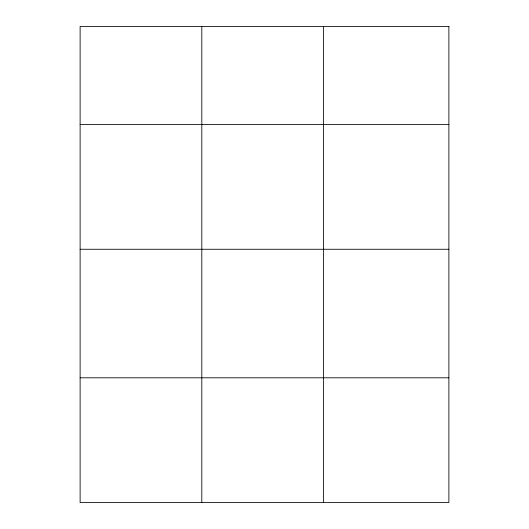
<?xml version="1.0" encoding="UTF-8"?>
<svg xmlns="http://www.w3.org/2000/svg" width="529" height="529" viewBox="0 0 529 529"><rect width="100%" height="100%" fill="white"/><g stroke="black" fill="none" stroke-linecap="round" stroke-linejoin="round"><path stroke-width="0.79" d="M80.117 124.507L448.883 124.507M80.117 249.265L448.883 249.265M80.117 377.799L448.883 377.799M323.503 26.45L323.503 502.55M201.807 26.45L201.807 502.55M448.883 26.45L80.117 26.45L80.117 502.55L448.883 502.55L448.883 26.45"/></g></svg>
